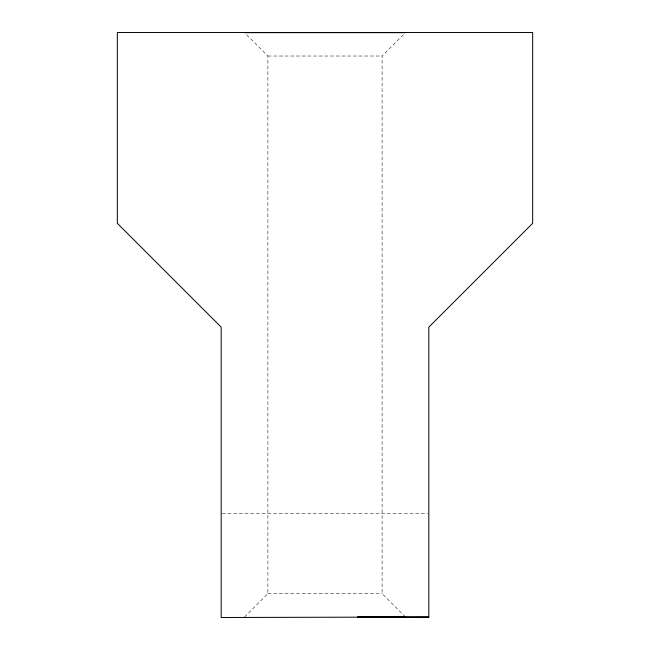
<?xml version="1.0" encoding="UTF-8"?>
<svg xmlns="http://www.w3.org/2000/svg" width="650" height="650" viewBox="0 0 650 650"><rect width="100%" height="100%" fill="white"/><g stroke="black" fill="none" stroke-linecap="round" stroke-linejoin="round"><path stroke-width="0.49" stroke-dasharray="3.25 2.44" d="M405.47 617.004L382.111 593.645L382.111 56.022L404.056 34.076M244.53 617.004L267.889 593.645L267.889 56.022L245.944 34.076M267.889 56.022L382.111 56.022M222.178 513.24L427.822 513.24M267.889 593.645L382.111 593.645"/><path stroke-width="0.97" d="M428.829 617.004L221.171 617.5L221.171 327.121L117.333 223.283L117.333 32.5L532.667 32.5L532.667 223.283L428.829 327.121L428.829 617.077L357.923 617.077M244.53 32.663L405.47 32.663M357.476 617.004L405.47 617.004"/></g></svg>
